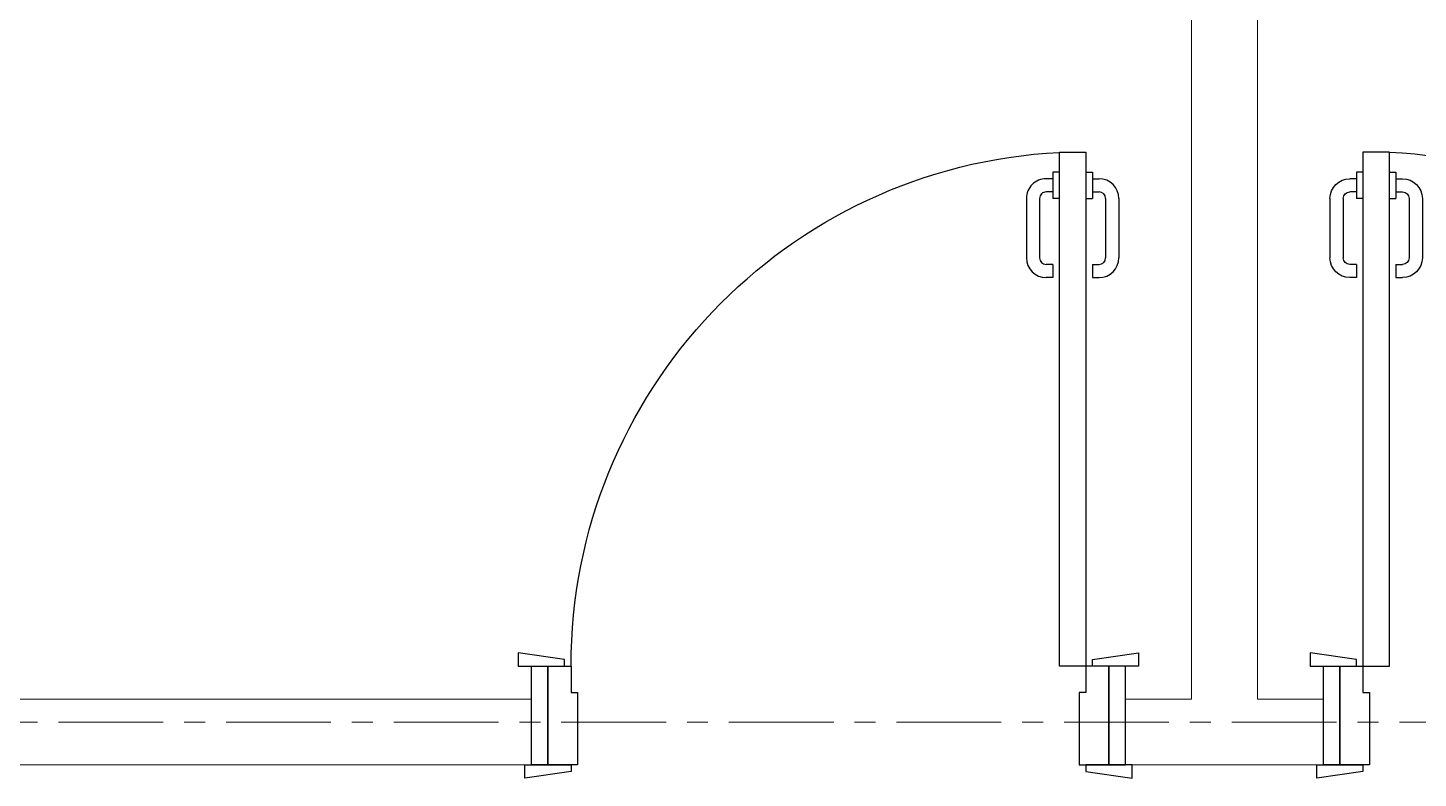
# Model space of a CAD drawing. Header units: millimetres. Extents: x 26027 to 581921, y 7230 to 233891.
# Drawn here: x 476153 to 478259, y 163860 to 164998 of the extents above; entities that cross this region are included whole.
import ezdxf

# ---------------------------------------------------------------- set-up
doc = ezdxf.new("R2010")
doc.units = ezdxf.units.MM
doc.header["$LTSCALE"] = 5
doc.linetypes.add('CENTER', pattern=[50.8, 31.75, -6.35, 6.35, -6.35])
for name, color, linetype in [('axes', 9, 'Continuous'), ('GE-ARCHITECTURAL_ELEMENTS', 8, 'Continuous'), ('GE-FURNITURE', 8, 'Continuous')]:
    doc.layers.add(name, color=color, linetype=linetype)
doc.layers.add('Walls', color=32, linetype='Continuous', lineweight=5)
doc.layers.add('Wooden Joinery', color=7, linetype='Continuous', lineweight=5, true_color=0xffdcd1)

# ---------------------------------------------------------------- blocks, each defined once
blk = doc.blocks.new('A$C72370EFE')
at = {"layer": 'GE-ARCHITECTURAL_ELEMENTS'}
for p, q in [((-0.01, -0.04), (-0.02, -0.04)), ((-0.01, -0.03), (-0.01, -0.07)), ((0, -0.03), (-0.01, -0.03)), ((0.04, -0.03), (0.05, -0.03)), ((0.05, -0.03), (0.05, -0.07)), ((0.05, -0.04), (0.06, -0.04)), ((-0.01, -0.06), (-0.02, -0.06)), ((0.05, -0.06), (0.06, -0.06)), ((-0.05, -0.07), (-0.05, -0.16)), ((-0.03, -0.07), (-0.03, -0.16)), ((0, -0.07), (-0.01, -0.07)), ((0.04, -0.07), (0.05, -0.07)), ((0.07, -0.07), (0.07, -0.16)), ((0.09, -0.07), (0.09, -0.16)), ((-0.01, -0.17), (-0.02, -0.17)), ((-0.01, -0.17), (-0.01, -0.19)), ((0.05, -0.17), (0.06, -0.17)), ((0.05, -0.17), (0.05, -0.19)), ((-0.01, -0.19), (-0.02, -0.19)), ((0.05, -0.19), (0.06, -0.19))]:
    blk.add_line(p, q, dxfattribs=at)
for centre, radius, start, end in [((-0.02, -0.07), 0.03, 90, 180), ((0.06, -0.07), 0.03, 0, 90), ((-0.02, -0.07), 0.01, 90, 180), ((0.06, -0.07), 0.01, 0, 90), ((-0.02, -0.16), 0.03, 180, 270), ((-0.02, -0.16), 0.01, 180, 270), ((0.06, -0.16), 0.01, 270, 0), ((0.06, -0.16), 0.03, 270, 0)]:
    blk.add_arc(centre, radius, start, end, dxfattribs=at)
blk = doc.blocks.new('DR1')
at = {"layer": 'GE-FURNITURE', "elevation": 0}
for points in [[(1743552.9, 41731.9), (1743562.9, 41731.9), (1743572.9, 41801.9), (1743552.9, 41801.9)], [(1743402.9, 41721.9), (1743392.9, 41721.9), (1743382.9, 41791.9), (1743402.9, 41791.9)], [(1743552.9, 41681.9), (1744331.9, 41681.9), (1744331.9, 41721.9), (1743552.9, 41721.9)], [(1743402.9, 40941.9), (1743392.9, 40941.9), (1743382.9, 40871.9), (1743402.9, 40871.9)], [(1743552.9, 40931.9), (1743562.9, 40931.9), (1743572.9, 40861.9), (1743552.9, 40861.9)]]:
    blk.add_lwpolyline(points, close=True, dxfattribs=at)
for points in [[(1743552.9, 41756.9), (1743402.9, 41756.9), (1743402.9, 41781.9), (1743552.9, 41781.9), (1743552.9, 41756.9)], [(1743552.9, 41756.9), (1743552.9, 41721.9), (1743512.9, 41721.9), (1743512.9, 41711.9), (1743402.9, 41711.9), (1743402.9, 41756.9), (1743552.9, 41756.9)], [(1743552.9, 40906.9), (1743552.9, 40941.9), (1743512.9, 40941.9), (1743512.9, 40951.9), (1743402.9, 40951.9), (1743402.9, 40906.9), (1743552.9, 40906.9)], [(1743552.9, 40906.9), (1743402.9, 40906.9), (1743402.9, 40881.9), (1743552.9, 40881.9), (1743552.9, 40906.9)]]:
    blk.add_lwpolyline(points, dxfattribs=at)
at = {"layer": 'GE-FURNITURE'}
blk.add_arc((1743552.9, 41721.9, 0), 780, 270, 357.0603, dxfattribs=at)
at = {"layer": 'GE-FURNITURE', "xscale": -999.9999999998856, "yscale": 999.9999999998856, "zscale": 999.9999999998854, "rotation": 270}
blk.add_blockref('A$C72370EFE', (1744331.9, 41681.9, 0), dxfattribs=at)

msp = doc.modelspace()

# ---------------------------------------------------------------- linework, layer by layer
at = {"layer": 'axes', "linetype": 'CENTER', "lineweight": 0}
msp.add_line((544175.8, 163945.3, 2.4), (461383.1, 163945.3, 2.4), dxfattribs=at)
at = {"layer": 'Walls'}
for p, q in [((477915.8, 167730.3, 2.4), (477915.8, 163980.3, 2.4)), ((478015.8, 167730.3, 2.4), (478015.8, 163980.3, 2.4)), ((476915.8, 163980.3, 2.4), (474665.8, 163980.3, 2.4)), ((476915.8, 163980.3, 2.4), (476915.8, 163880.3, 2.4)), ((477815.8, 163980.3, 2.4), (477815.8, 163880.3, 2.4)), ((477915.8, 163980.3, 2.4), (477815.8, 163980.3, 2.4)), ((478115.8, 163980.3, 2.4), (478015.8, 163980.3, 2.4)), ((478115.8, 163980.3, 2.4), (478115.8, 163880.3, 2.4)), ((476915.8, 163880.3, 2.4), (474665.8, 163880.3, 2.4)), ((478115.8, 163880.3, 2.4), (477815.8, 163880.3, 2.4))]:
    msp.add_line(p, q, dxfattribs=at)

# ---------------------------------------------------------------- block references
at = {"layer": 'Wooden Joinery', "xscale": -1, "rotation": 270}
msp.add_blockref('DR1', (436033.9, -1579522.6, 2.4), dxfattribs=at)
at = {"layer": 'Wooden Joinery', "rotation": 90.00000000000001}
msp.add_blockref('DR1', (519897.7, -1579522.6, 2.4), dxfattribs=at)

doc.saveas('drawing.dxf')
